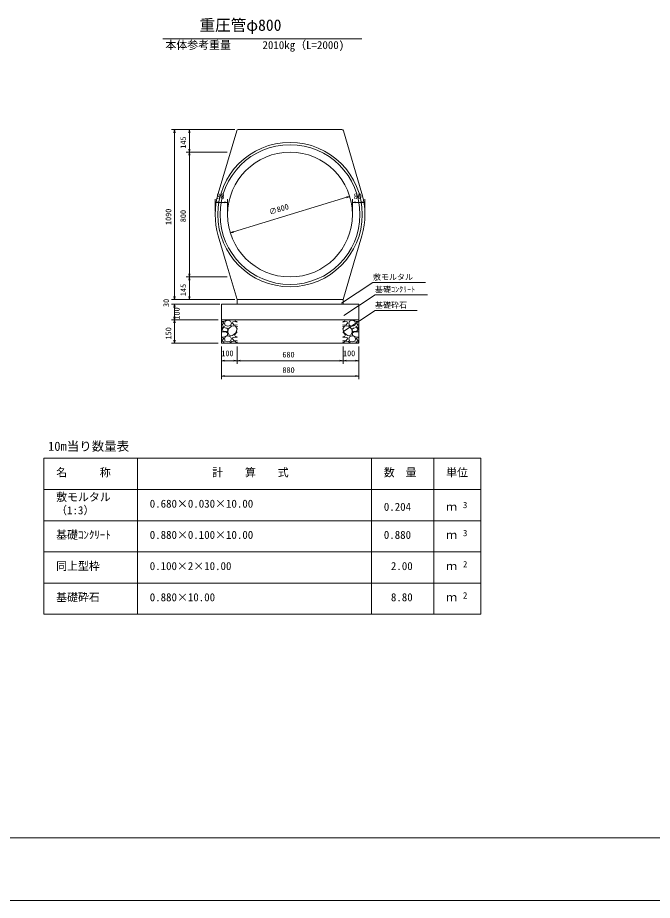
# Model space of a CAD drawing. Units: millimetres, scale not verified. Extents: x 0 to 84100, y 0 to 59400.
# Drawn here: x 34209 to 54551, y 0 to 28298 of the extents above; entities that cross this region are included whole.
import ezdxf
from ezdxf.enums import TextEntityAlignment as Align

# ---------------------------------------------------------------- set-up
doc = ezdxf.new("R2010")
doc.units = ezdxf.units.MM
doc.header["$LTSCALE"] = 100
for name, color, linetype, lineweight in [('D-MTR-FRAM（材料表図枠）', 2, 'Continuous', 18), ('D-STR-DIM（寸法）', 7, 'Continuous', 18), ('D-STR-HTXT（旗揚げ）', 7, 'Continuous', 18), ('D-STR-STRn（構造物）', 7, 'Continuous', 18), ('D-STR（構造物外形線）', 1, 'Continuous', 18), ('D-TTL(外枠）', 2, 'Continuous', 18), ('DEFPOINTS_2', 8, 'Continuous', 18)]:
    doc.layers.add(name, color=color, linetype=linetype, lineweight=lineweight)
for name, color, linetype in [('D-MTR-TXT(文字列）', 7, 'Continuous'), ('D-MTR（材料表タイトル）', 7, 'Continuous'), ('D-STR-TXT（文字）', 7, 'Continuous'), ('D-TTL-TXT（文字）', 7, 'Continuous')]:
    doc.layers.add(name, color=color, linetype=linetype)
doc.styles.add('ＭＳ ゴシック', font='')
doc.styles.get('ＭＳ ゴシック').set_extended_font_data('MS Gothic')

msp = doc.modelspace()

# ---------------------------------------------------------------- linework, layer by layer
at = {"layer": 'D-MTR-FRAM（材料表図枠）'}
for p, q in [((35050, 14171.2), (49050, 14171.2)), ((35050, 9171.2), (35050, 14171.2)), ((38050, 9171.2), (38050, 14171.2)), ((45550, 9171.2), (45550, 14171.2)), ((47550, 10971.2), (47550, 14171.2)), ((47550, 9171.2), (47550, 14171.2)), ((49050, 9171.2), (49050, 14171.2)), ((35050, 13171.2), (49050, 13171.2)), ((35050, 12171.2), (49050, 12171.2)), ((35050, 11171.2), (49050, 11171.2)), ((35050, 10171.2), (49050, 10171.2)), ((35050, 9171.2), (49050, 9171.2))]:
    msp.add_line(p, q, dxfattribs=at)
at = {"layer": 'D-STR-DIM（寸法）'}
for p, q in [((41170.5, 24709.8), (39136.3, 24709.8)), ((39219.6, 24609.8), (39236.3, 24709.8)), ((39236.3, 24709.8), (39253, 24609.8)), ((39236.3, 24709.8), (39236.3, 24609.8)), ((41170.5, 24709.8), (39611.5, 24709.8)), ((39694.8, 24609.8), (39711.5, 24709.8)), ((39711.5, 24709.8), (39728.1, 24609.8)), ((39711.5, 24709.8), (39711.5, 24609.8)), ((39236.3, 24609.8), (39236.3, 19359.8)), ((39711.5, 24609.8), (39711.5, 24084.8)), ((39711.5, 23984.8), (39694.8, 24084.8)), ((39728.1, 24084.8), (39711.5, 23984.8)), ((39711.5, 23984.8), (39711.5, 24084.8)), ((40926, 23984.8), (39611.5, 23984.8)), ((40926, 23984.8), (39611.5, 23984.8)), ((39694.8, 23884.8), (39711.5, 23984.8)), ((39711.5, 23984.8), (39728.1, 23884.8)), ((39711.5, 23984.8), (39711.5, 23884.8)), ((39711.5, 23884.8), (39711.5, 20084.8)), ((40539.3, 22084.8), (40539.3, 22476)), ((40539.3, 22376), (40639.3, 22392.7)), ((40639.3, 22359.4), (40539.3, 22376)), ((40539.3, 22376), (40639.3, 22376)), ((40839.3, 22376), (40639.3, 22376)), ((40839.3, 22392.7), (40939.3, 22376)), ((40939.3, 22376), (40839.3, 22359.4)), ((40939.3, 22376), (40839.3, 22376)), ((40939.3, 22084.8), (40939.3, 22476)), ((44756.8, 22538.8), (41121.9, 21430.8)), ((44751.9, 22554.7), (44852.4, 22568)), ((44852.4, 22568), (44756.8, 22538.8)), ((44852.4, 22568), (44761.6, 22522.9)), ((44939.3, 22084.8), (44939.3, 22476)), ((44939.3, 22376), (45039.3, 22392.7)), ((45039.3, 22359.4), (44939.3, 22376)), ((44939.3, 22376), (45039.3, 22376)), ((45039.3, 22376), (45239.3, 22376)), ((45239.3, 22392.7), (45339.3, 22376)), ((45339.3, 22376), (45239.3, 22359.4)), ((45339.3, 22376), (45239.3, 22376)), ((45339.3, 22084.8), (45339.3, 22476)), ((41026.3, 21401.6), (41117.1, 21446.7)), ((41026.3, 21401.6), (41121.9, 21430.8)), ((41126.8, 21414.8), (41026.3, 21401.6)), ((40926, 19984.8), (39611.5, 19984.8)), ((40926, 19984.8), (39611.5, 19984.8)), ((39711.5, 19984.8), (39694.8, 20084.8)), ((39694.8, 19884.8), (39711.5, 19984.8)), ((39728.1, 20084.8), (39711.5, 19984.8)), ((39711.5, 19984.8), (39711.5, 20084.8)), ((39711.5, 19984.8), (39728.1, 19884.8)), ((39711.5, 19984.8), (39711.5, 19884.8)), ((39711.5, 19884.8), (39711.5, 19359.8)), ((41139.3, 19259.8), (39136.3, 19259.8)), ((41170.5, 19259.8), (39136.3, 19259.8)), ((39236.3, 19259.8), (39219.6, 19359.8)), ((39236.3, 19259.8), (39219.6, 19359.8)), ((39236.3, 19359.8), (39236.3, 19459.8)), ((39253, 19359.8), (39236.3, 19259.8)), ((39236.3, 19259.8), (39236.3, 19359.8)), ((39253, 19359.8), (39236.3, 19259.8)), ((39236.3, 19259.8), (39236.3, 19359.8)), ((41020.5, 19259.8), (39611.5, 19259.8)), ((39711.5, 19259.8), (39694.8, 19359.8)), ((39728.1, 19359.8), (39711.5, 19259.8)), ((39711.5, 19259.8), (39711.5, 19359.8)), ((40639.3, 19109.8), (39136.3, 19109.8)), ((40684.3, 19109.8), (39136.3, 19109.8)), ((39219.6, 19009.8), (39236.3, 19109.8)), ((39219.6, 19009.8), (39236.3, 19109.8)), ((39236.3, 19109.8), (39253, 19009.8)), ((39236.3, 19109.8), (39236.3, 19009.8)), ((39236.3, 19109.8), (39253, 19009.8)), ((39236.3, 19109.8), (39236.3, 19009.8)), ((39236.3, 19009.8), (39236.3, 18909.8)), ((39236.3, 19009.8), (39236.3, 18709.8)), ((39236.3, 18609.8), (39219.6, 18709.8)), ((39253, 18709.8), (39236.3, 18609.8)), ((39236.3, 18609.8), (39236.3, 18709.8)), ((40639.3, 18609.8), (39136.3, 18609.8)), ((40639.3, 18609.8), (39136.3, 18609.8)), ((39219.6, 18509.8), (39236.3, 18609.8)), ((39236.3, 18609.8), (39253, 18509.8)), ((39236.3, 18609.8), (39236.3, 18509.8)), ((39236.3, 18509.8), (39236.3, 17959.8)), ((40639.3, 17859.8), (39136.3, 17859.8)), ((39236.3, 17859.8), (39219.6, 17959.8)), ((39253, 17959.8), (39236.3, 17859.8)), ((39236.3, 17859.8), (39236.3, 17959.8)), ((40739.3, 17759.8), (40739.3, 16706.3)), ((40739.3, 17759.8), (40739.3, 17198.7)), ((41239.3, 17759.8), (41239.3, 17198.7)), ((41239.3, 17759.8), (41239.3, 17198.7)), ((44639.3, 17759.8), (44639.3, 17198.7)), ((44639.3, 17759.8), (44639.3, 17198.7)), ((45139.3, 17759.8), (45139.3, 17198.7)), ((45139.3, 17759.8), (45139.3, 16706.3)), ((40739.3, 17298.7), (40839.3, 17315.3)), ((40839.3, 17282), (40739.3, 17298.7)), ((40739.3, 17298.7), (40839.3, 17298.7)), ((41139.3, 17298.7), (40839.3, 17298.7)), ((41139.3, 17315.3), (41239.3, 17298.7)), ((41239.3, 17298.7), (41139.3, 17282)), ((41239.3, 17298.7), (41139.3, 17298.7)), ((41239.3, 17298.7), (41339.3, 17315.3)), ((41339.3, 17282), (41239.3, 17298.7)), ((41239.3, 17298.7), (41339.3, 17298.7)), ((44539.3, 17298.7), (41339.3, 17298.7)), ((44539.3, 17315.3), (44639.3, 17298.7)), ((44639.3, 17298.7), (44539.3, 17282)), ((44639.3, 17298.7), (44539.3, 17298.7)), ((44639.3, 17298.7), (44739.3, 17315.3)), ((44739.3, 17282), (44639.3, 17298.7)), ((44639.3, 17298.7), (44739.3, 17298.7)), ((44739.3, 17298.7), (45039.3, 17298.7)), ((45039.3, 17315.3), (45139.3, 17298.7)), ((45139.3, 17298.7), (45039.3, 17282)), ((45139.3, 17298.7), (45039.3, 17298.7)), ((40739.3, 16806.3), (40839.3, 16822.9)), ((40839.3, 16789.6), (40739.3, 16806.3)), ((40739.3, 16806.3), (40839.3, 16806.3)), ((45039.3, 16806.3), (40839.3, 16806.3)), ((45039.3, 16822.9), (45139.3, 16806.3)), ((45139.3, 16806.3), (45039.3, 16789.6)), ((45139.3, 16806.3), (45039.3, 16806.3))]:
    msp.add_line(p, q, dxfattribs=at)
at = {"layer": 'D-STR-HTXT（旗揚げ）'}
for p, q in [((38860.8, 27620.5), (45239.2, 27620.5)), ((44593.3, 19146.7), (45595.9, 19808.2)), ((47281.5, 19808.2), (45595.9, 19808.2)), ((44660.4, 18752.9), (45663, 19414.4)), ((47341.6, 19414.4), (45663, 19414.4)), ((44660.4, 18249.7), (45663, 18911.2)), ((47010.4, 18911.2), (45663, 18911.2))]:
    msp.add_line(p, q, dxfattribs=at)
at = {"layer": 'D-STR-STRn（構造物）'}
for p, q in [((41239.3, 19259.8), (41239.3, 19109.8)), ((44639.3, 19259.8), (44639.3, 19109.8)), ((41239.3, 19109.8), (40739.3, 19109.8)), ((40739.3, 19109.8), (40739.3, 17859.8)), ((44639.3, 19109.8), (41239.3, 19109.8)), ((44639.3, 19109.8), (45139.3, 19109.8)), ((45139.3, 19109.8), (45139.3, 17859.8)), ((40739.3, 18609.8), (45139.3, 18609.8)), ((40820.4, 18555), (40739.3, 18561.5)), ((40805.1, 18526.1), (40739.3, 18542.5)), ((40765.6, 18450.5), (40739.3, 18448.2)), ((40739.8, 18406.1), (40759.8, 18356.1)), ((40775.1, 18421.9), (40740.1, 18406.9)), ((40760.6, 18356.1), (40835.6, 18401.1)), ((40809.4, 18502.2), (40764.4, 18452.2)), ((40834.9, 18401.3), (40774.9, 18421.3)), ((40809.9, 18500.7), (40804.9, 18525.7)), ((40918, 18609.8), (40818.9, 18557.9)), ((40834.6, 18501.3), (40864.6, 18431.3)), ((40839.2, 18500.9), (40869.2, 18570.9)), ((40865.3, 18431.6), (40950.3, 18406.6)), ((40869.9, 18571.1), (40949.9, 18596.1)), ((40949.4, 18406.7), (41034.4, 18431.7)), ((40950.1, 18596.3), (41030.1, 18566.3)), ((41069.3, 18421.1), (40954.3, 18316.1)), ((41029.9, 18566), (41059.9, 18501)), ((41034.5, 18431.9), (41059.5, 18501.9)), ((41189.8, 18412), (41069.8, 18422)), ((41149.8, 18441.3), (41094.8, 18501.3)), ((41094.9, 18501.4), (41109.9, 18541.4)), ((41095.2, 18608), (41097.6, 18609.8)), ((41204.2, 18552.1), (41109.2, 18542.1)), ((41247.5, 18448.9), (41150.6, 18440.5)), ((41195.4, 18565.9), (41169.8, 18609.8)), ((41245.6, 18321.4), (41190.6, 18411.4)), ((41247.5, 18560.9), (41195.4, 18565)), ((41247.5, 18540.5), (41205.1, 18551.1)), ((41239.8, 18406.1), (41247.5, 18386.8)), ((41247.5, 18410), (41240.1, 18406.9)), ((44631.2, 18560.9), (44683.3, 18565)), ((44631.2, 18540.5), (44673.6, 18551.1)), ((44631.2, 18448.9), (44728.1, 18440.5)), ((44631.2, 18410), (44638.5, 18406.9)), ((44638.9, 18406.1), (44631.2, 18386.8)), ((44633.1, 18321.4), (44688.1, 18411.4)), ((44674.5, 18552.1), (44769.5, 18542.1)), ((44683.3, 18565.9), (44708.9, 18609.8)), ((44688.9, 18412), (44808.9, 18422)), ((44728.9, 18441.3), (44783.9, 18501.3)), ((44783.8, 18501.4), (44768.8, 18541.4)), ((44783.4, 18608), (44781.1, 18609.8)), ((44809.4, 18421.1), (44924.4, 18316.1)), ((44848.8, 18566), (44818.8, 18501)), ((44844.2, 18431.9), (44819.2, 18501.9)), ((44929.3, 18406.7), (44844.3, 18431.7)), ((44928.6, 18596.3), (44848.6, 18566.3)), ((45013.4, 18431.6), (44928.4, 18406.6)), ((45008.8, 18571.1), (44928.8, 18596.1)), ((44960.6, 18609.8), (45059.8, 18557.9)), ((45039.5, 18500.9), (45009.5, 18570.9)), ((45044.1, 18501.3), (45014.1, 18431.3)), ((45118.1, 18356.1), (45043.1, 18401.1)), ((45043.8, 18401.3), (45103.8, 18421.3)), ((45058.3, 18555), (45139.3, 18561.5)), ((45068.8, 18500.7), (45073.8, 18525.7)), ((45069.3, 18502.2), (45114.3, 18452.2)), ((45073.6, 18526.1), (45139.3, 18542.5)), ((45103.5, 18421.9), (45138.5, 18406.9)), ((45113.1, 18450.5), (45139.3, 18448.2)), ((45138.9, 18406.1), (45118.9, 18356.1)), ((40745.6, 18321.4), (40739.3, 18331.6)), ((40739.3, 18303.2), (40744.9, 18320.5)), ((40739.3, 18216), (40749.4, 18227.2)), ((40750, 18226.1), (40880, 18226.1)), ((40809.9, 18361), (40759.9, 18311)), ((40760, 18311.3), (40800, 18251.3)), ((40799.8, 18251.3), (40924.8, 18236.3)), ((40909.3, 18345.7), (40809.3, 18360.7)), ((40923.9, 18112.9), (40818.9, 18057.9)), ((40879.9, 18225.8), (40944.9, 18180.8)), ((40950, 18311.2), (40910, 18346.2)), ((40945.5, 18181), (40925.5, 18111)), ((40926.1, 18236.5), (40951.1, 18281.5)), ((40954.5, 18316.6), (40949.5, 18211.6)), ((40949.5, 18212.1), (40989.5, 18117.1)), ((40950, 18281.1), (40950, 18311.1)), ((40990.3, 18116.5), (41095.3, 18111.5)), ((41095.2, 18107.9), (41205.2, 18192.9)), ((41159.4, 18127.2), (41247.5, 18225)), ((41195.4, 18065.9), (41160.4, 18125.9)), ((41204.9, 18195.5), (41244.9, 18320.5)), ((44719.3, 18127.2), (44631.2, 18225)), ((44673.8, 18195.5), (44633.8, 18320.5)), ((44783.4, 18107.9), (44673.4, 18192.9)), ((44683.3, 18065.9), (44718.3, 18125.9)), ((44888.3, 18116.5), (44783.3, 18111.5)), ((44929.2, 18212.1), (44889.2, 18117.1)), ((44924.2, 18316.6), (44929.2, 18211.6)), ((44952.6, 18236.5), (44927.6, 18281.5)), ((44928.7, 18311.2), (44968.7, 18346.2)), ((44928.7, 18281.1), (44928.7, 18311.1)), ((44933.2, 18181), (44953.2, 18111)), ((44998.8, 18225.8), (44933.8, 18180.8)), ((45078.9, 18251.3), (44953.9, 18236.3)), ((44954.8, 18112.9), (45059.8, 18057.9)), ((44969.4, 18345.7), (45069.4, 18360.7)), ((45128.7, 18226.1), (44998.7, 18226.1)), ((45068.8, 18361), (45118.8, 18311)), ((45118.7, 18311.3), (45078.7, 18251.3)), ((45139.3, 18216), (45129.3, 18227.2)), ((45133.1, 18321.4), (45139.3, 18331.6)), ((45139.3, 18303.2), (45133.8, 18320.5)), ((40820.4, 18055), (40739.3, 18061.5)), ((40805.1, 18026.1), (40739.3, 18042.5)), ((40765.6, 17950.5), (40739.3, 17948.2)), ((40739.3, 17859.8), (45139.3, 17859.8)), ((40739.8, 17906.1), (40758.3, 17859.8)), ((40775.2, 17921.9), (40740.2, 17906.9)), ((40809.4, 18002.2), (40764.4, 17952.2)), ((40766.8, 17859.8), (40835.6, 17901.1)), ((40834.9, 17901.3), (40774.9, 17921.3)), ((40809.9, 18000.7), (40804.9, 18025.7)), ((40809.9, 17861), (40808.7, 17859.8)), ((40815.6, 17859.8), (40809.3, 17860.7)), ((40834.6, 18001.3), (40864.6, 17931.3)), ((40839.2, 18000.9), (40869.2, 18070.9)), ((40865.3, 17931.6), (40950.3, 17906.6)), ((40869.9, 18071.1), (40949.9, 18096.1)), ((40949.4, 17906.7), (41034.4, 17931.7)), ((40950.1, 18096.3), (41030.1, 18066.3)), ((41069.3, 17921.1), (41002.2, 17859.8)), ((41029.9, 18066), (41059.9, 18001)), ((41034.5, 17931.9), (41059.5, 18001.9)), ((41189.8, 17912), (41069.8, 17922)), ((41149.8, 17941.3), (41094.8, 18001.3)), ((41094.9, 18001.4), (41109.9, 18041.4)), ((41204.2, 18052.2), (41109.2, 18042.2)), ((41247.5, 17948.9), (41150.6, 17940.5)), ((41222.1, 17859.8), (41190.6, 17911.4)), ((41247.5, 18060.8), (41195.4, 18065)), ((41247.5, 18040.5), (41205.1, 18051.1)), ((41239.8, 17906.1), (41247.5, 17886.8)), ((41247.5, 17910), (41240.2, 17906.9)), ((44631.2, 18060.8), (44683.3, 18065)), ((44631.2, 18040.5), (44673.6, 18051.1)), ((44631.2, 17948.9), (44728.1, 17940.5)), ((44631.2, 17910), (44638.5, 17906.9)), ((44638.9, 17906.1), (44631.2, 17886.8)), ((44656.6, 17859.8), (44688.1, 17911.4)), ((44674.5, 18052.2), (44769.5, 18042.2)), ((44688.9, 17912), (44808.9, 17922)), ((44728.9, 17941.3), (44783.9, 18001.3)), ((44783.8, 18001.4), (44768.8, 18041.4)), ((44809.4, 17921.1), (44876.5, 17859.8)), ((44848.8, 18066), (44818.8, 18001)), ((44844.2, 17931.9), (44819.2, 18001.9)), ((44929.3, 17906.7), (44844.3, 17931.7)), ((44928.6, 18096.3), (44848.6, 18066.3)), ((45013.4, 17931.6), (44928.4, 17906.6)), ((45008.8, 18071.1), (44928.8, 18096.1)), ((45039.5, 18000.9), (45009.5, 18070.9)), ((45044.1, 18001.3), (45014.1, 17931.3)), ((45111.9, 17859.8), (45043.1, 17901.1)), ((45043.8, 17901.3), (45103.8, 17921.3)), ((45058.3, 18055), (45139.3, 18061.5)), ((45063.1, 17859.8), (45069.4, 17860.7)), ((45068.8, 18000.7), (45073.8, 18025.7)), ((45068.8, 17861), (45070, 17859.8)), ((45069.3, 18002.2), (45114.3, 17952.2)), ((45073.6, 18026.1), (45139.3, 18042.5)), ((45103.5, 17921.9), (45138.5, 17906.9)), ((45113.1, 17950.5), (45139.3, 17948.2)), ((45138.9, 17906.1), (45120.4, 17859.8))]:
    msp.add_line(p, q, dxfattribs=at)
at = {"layer": 'D-STR（構造物外形線）'}
for p, q in [((40636.9, 22662.2), (41228.8, 24673.9)), ((41276.8, 24709.8), (44601.9, 24709.8)), ((45241.8, 22662.2), (44649.9, 24673.9)), ((40893.6, 20435), (40636.9, 21307.4)), ((45241.8, 21307.4), (44985.1, 20435)), ((41239.3, 19259.8), (40893.6, 20435)), ((44985.1, 20435), (44639.3, 19259.8)), ((41239.3, 19259.8), (44639.3, 19259.8))]:
    msp.add_line(p, q, dxfattribs=at)
for radius in [2315, 2240, 2000]:
    msp.add_circle((42939.3, 21984.8), radius, dxfattribs=at)
for centre, radius, start, end in [((41276.8, 24659.8), 50, 90, 163.60575), ((44601.9, 24659.8), 50, 16.39425, 90), ((42939.3, 21984.8), 2400, 163.60575, 196.39425), ((42939.3, 21984.8), 2400, 343.60575, 16.39425)]:
    msp.add_arc(centre, radius, start, end, dxfattribs=at)
at = {"layer": 'D-TTL(外枠）'}
msp.add_line((81800, 2000), (2300, 2000), dxfattribs=at)
at = {"layer": 'DEFPOINTS_2'}
msp.add_line((0, 0), (84100, 0), dxfattribs=at)

# ---------------------------------------------------------------- texts
at = {"layer": 'D-MTR-TXT(文字列）', "style": 'ＭＳ ゴシック'}
for s, height, p in [('本体参考重量', 256.6, (38943.9, 27213.8)), ('2010kg（L=2000)', 256.6, (42055.9, 27213.8)), ('名\u3000\u3000\u3000称', 256.6, (35442.3, 13511.5)), ('計\u3000\u3000算\u3000\u3000式', 256.6, (40443, 13511.5)), ('数\u3000量', 256.6, (45942.3, 13511.5)), ('単位', 256.6, (47942.3, 13511.5)), ('敷モルタル', 256.6, (35442.3, 12721.6)), ('0.680×0.030×10.00', 256.6, (38442.3, 12511.5)), ('0.204', 256.6, (45945, 12411.5)), ('3', 205.3, (48482.5, 12512)), ('（1:3）', 256.6, (35442.3, 12299.3)), ('ｍ', 256.6, (47942.3, 12411.5)), ('基礎ｺﾝｸﾘｰﾄ', 256.6, (35442.3, 11511.5)), ('0.880×0.100×10.00', 256.6, (38442.3, 11511.5)), ('0.880', 256.6, (45945, 11511.5)), ('ｍ', 256.6, (47942.3, 11511.5)), ('3', 205.3, (48482.5, 11612)), ('同上型枠', 256.6, (35442.3, 10511.5)), ('0.100×2×10.00', 256.6, (38442.3, 10511.5)), ('2.00', 256.6, (46172.4, 10511.5)), ('ｍ', 256.6, (47942.3, 10511.5)), ('2', 205.3, (48482.5, 10612)), ('基礎砕石', 256.6, (35442.3, 9511.5)), ('0.880×10.00', 256.6, (38442.3, 9511.5)), ('8.80', 256.6, (46172.4, 9511.5)), ('ｍ', 256.6, (47942.3, 9511.5)), ('2', 205.3, (48482.5, 9612))]:
    msp.add_text(s, height=height, dxfattribs=at).set_placement(p, align=Align.BOTTOM_LEFT)
at = {"layer": 'D-MTR（材料表タイトル）', "style": 'ＭＳ ゴシック'}
msp.add_text('10m当り数量表', height=293.3, dxfattribs=at).set_placement((35184.2, 14323.7), align=Align.BOTTOM_LEFT)
at = {"layer": 'D-STR-DIM（寸法）', "style": 'ＭＳ ゴシック'}
for s, rotation, p in [('145', 90, (39661.5, 24097.3)), ('1090', 90, (39186.3, 21650.4)), ('800', 90, (39661.5, 21740.5)), ('∅800', 16.953, (42307.7, 21921.7)), ('145', 90, (39661.5, 19372.3)), ('30', 90, (39115.5, 19021.7)), ('100', 90, (39457.3, 18618.9)), ('150', 90, (39186.3, 17981.6))]:
    msp.add_text(s, height=183.3, rotation=rotation, dxfattribs=at).set_placement(p, align=Align.BOTTOM_LEFT)
for s, p in [('80', (40576.3, 22426)), ('80', (44976.3, 22426)), ('100', (40736.2, 17390.1)), ('680', (42693.2, 17348.7)), ('100', (44636.2, 17390.1)), ('880', (42695.1, 16856.3))]:
    msp.add_text(s, height=183.3, dxfattribs=at).set_placement(p, align=Align.BOTTOM_LEFT)
at = {"layer": 'D-STR-TXT（文字）', "style": 'ＭＳ ゴシック'}
for s, p in [('敷モルタル', (45595.9, 19833.5)), ('基礎ｺﾝｸﾘｰﾄ', (45663, 19439.7)), ('基礎砕石', (45663, 18936.5))]:
    msp.add_text(s, height=183.3, dxfattribs=at).set_placement(p, align=Align.BOTTOM_LEFT)
at = {"layer": 'D-TTL-TXT（文字）', "style": 'ＭＳ ゴシック'}
msp.add_text('重圧管φ800', height=366.6, dxfattribs=at).set_placement((40036.1, 27765.4), align=Align.BOTTOM_LEFT)

doc.saveas('drawing.dxf')
